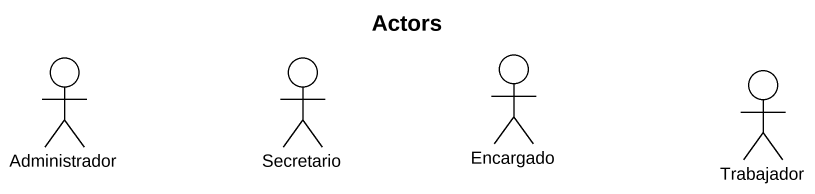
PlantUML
@startuml
title Actors
actor Administrador
actor Secretario
actor Encargado
actor Trabajador
@enduml
